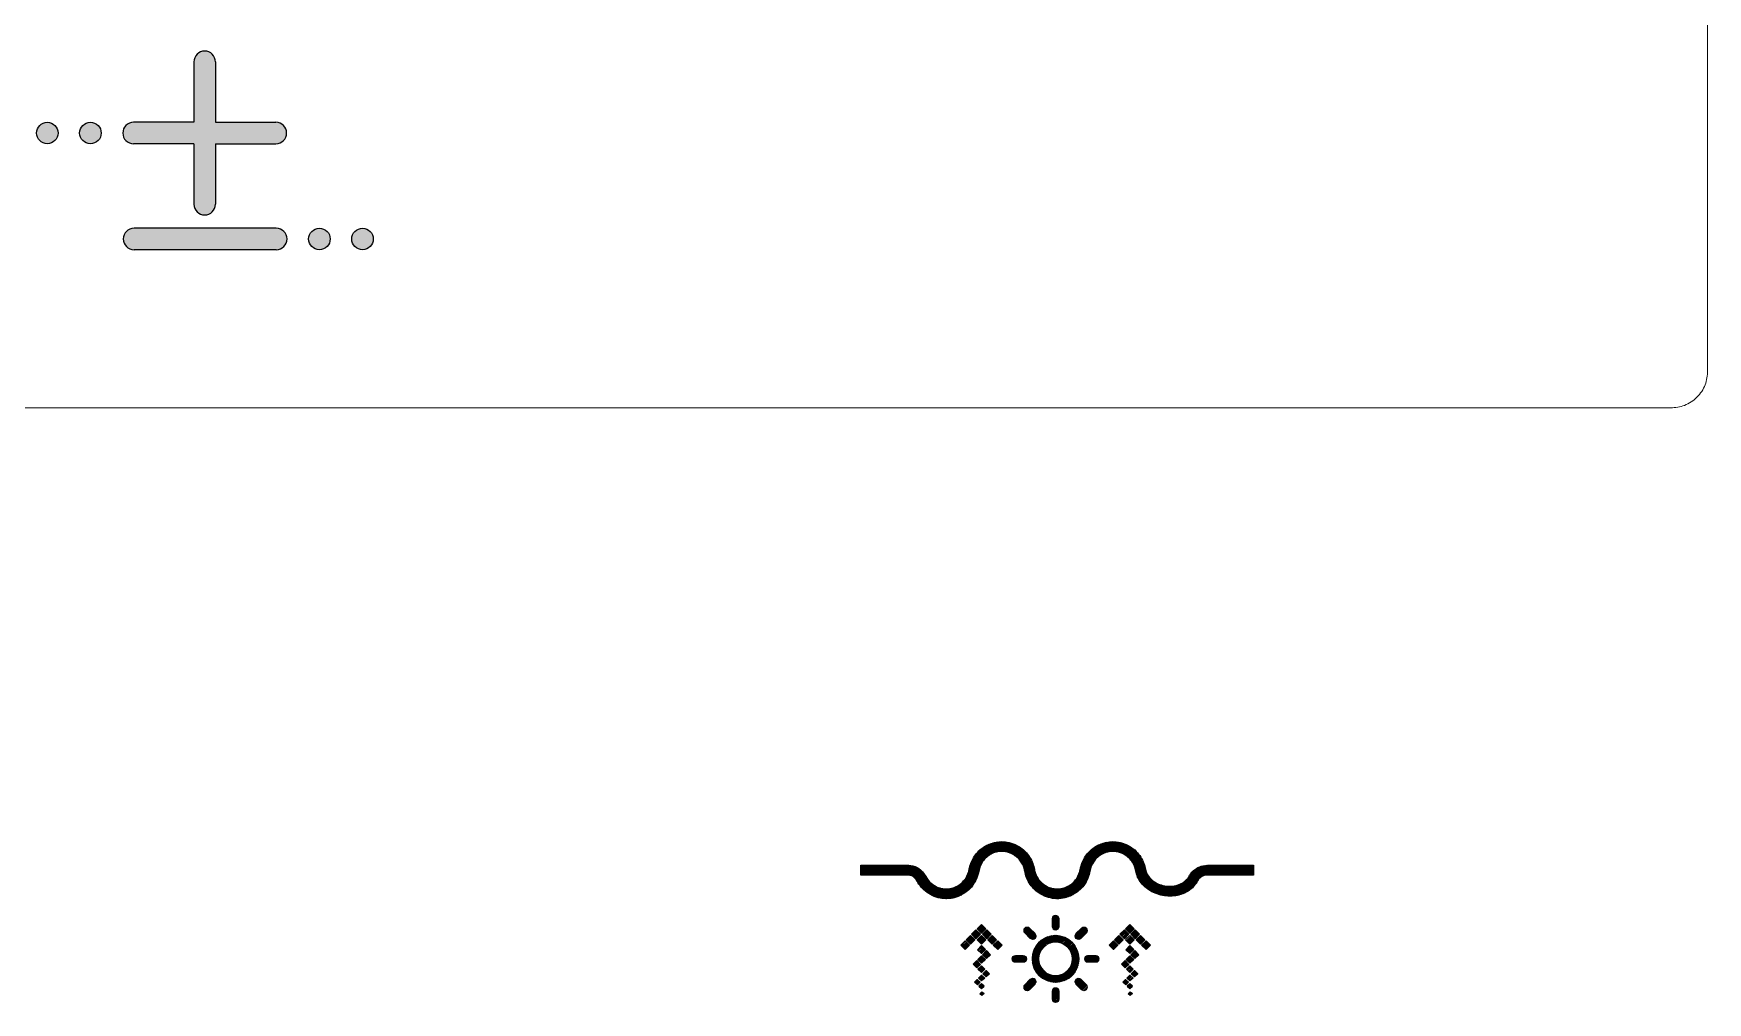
# Model space of a CAD drawing. Header units: inches. Extents: x -244 to 524, y 600 to 1121.
# Drawn here: x 245.7 to 301.6, y 898.6 to 931 of the extents above; entities that cross this region are included whole.
import ezdxf

# ---------------------------------------------------------------- set-up
doc = ezdxf.new("R2010")
doc.units = ezdxf.units.IN
doc.layers.add('03___PRT_ALL_CURVES', color=7, linetype='Continuous')
doc.layers.add('1', color=7, linetype='Continuous', true_color=0xffffff)
pattern_1 = [(45, (-925.3971343501612, 1312.18374965504), (-0.02452732453067012, 0.02452732453067012), [])]

# ---------------------------------------------------------------- blocks, each defined once
blk = doc.blocks.new('减')
h = blk.add_hatch(color=253)
h.paths.add_polyline_path([(0.6491378028647432, -0.25, 1), (0.6491378028647432, 0.25), (-2.649137802864971, 0.25, 1), (-2.649137802864971, -0.25)])
h.paths.add_polyline_path([(1.899137802864743, 0, 1), (1.399137802864743, 0, 1)])
h.paths.add_polyline_path([(2.899137802864743, 0, 1), (2.399137802864743, 0, 1)])
at = {"color": 253}
for p, q in [((0.6491378028647432, 0.25), (-2.649137802864971, 0.25)), ((0.6491378028647432, -0.2500000000000142), (-2.649137802864971, -0.2500000000000142))]:
    blk.add_line(p, q, dxfattribs=at)
for centre in [(1.649137802864743, 0), (2.649137802864743, 0)]:
    blk.add_circle(centre, 0.25, dxfattribs=at)
for centre, start, end in [((-2.649137802864971, 0), 90, 270), ((0.6491378028647432, 0), 270, 90)]:
    blk.add_arc(centre, 0.25, start, end, dxfattribs=at)
blk = doc.blocks.new('加')
h = blk.add_hatch(color=253)
h.paths.add_polyline_path([(1.249999999999886, 0.25), (1.249999999999886, 1.649137802864885, 1), (0.7499999999998863, 1.649137802864885), (0.7499999999998863, 0.25), (-0.6491378028649706, 0.25, 1), (-0.6491378028649706, -0.25), (0.7499999999998863, -0.25), (0.7499999999998863, -1.649137802865056, 1), (1.249999999999886, -1.649137802865056), (1.249999999999886, -0.2500000000000001), (2.649137802864971, -0.25, 1), (2.649137802864968, 0.25)])
h.paths.add_polyline_path([(-1.899137802864971, 0, 1), (-1.399137802864971, 0, 1)])
h.paths.add_polyline_path([(-2.899137802864971, 0, 1), (-2.399137802864971, 0, 1)])
at = {"color": 253}
for p, q in [((0.7499999999998863, 1.649137802864885), (0.7499999999998863, 0.25)), ((1.249999999999886, 1.649137802864885), (1.249999999999886, 0.25)), ((0.7499999999998863, 0.25), (-0.6491378028649706, 0.25)), ((1.25, 0.25), (2.649137802864971, 0.2500000000000142)), ((0.7499999999998863, -0.25), (-0.6491378028649706, -0.25)), ((0.7499999999998863, -0.25), (0.7499999999998863, -1.649137802865056)), ((1.25, -0.25), (2.649137802864971, -0.25)), ((1.249999999999886, -0.25), (1.249999999999886, -1.649137802865056))]:
    blk.add_line(p, q, dxfattribs=at)
for centre in [(-2.649137802864971, 0), (-1.649137802864971, 0)]:
    blk.add_circle(centre, 0.25, dxfattribs=at)
for centre, start, end in [((0.9999999999998863, 1.649137802864885), 0, 180), ((-0.6491378028649706, 0), 90, 270), ((2.649137802864971, 0), 270, 90), ((0.9999999999998863, -1.649137802865056), 180, 0)]:
    blk.add_arc(centre, 0.25, start, end, dxfattribs=at)

msp = doc.modelspace()

# ---------------------------------------------------------------- hatches: boundary and pattern name
h = msp.add_hatch()
h.set_pattern_fill('ANSI31', color=256, scale=0.01)
h.set_pattern_definition([(45, (-6235.978869837719, 1841.908145233414), (-0.02245064030267288, 0.02245064030267288), [])])
edge = h.paths.add_edge_path()
edge.add_spline(control_points=[(280.6348559242746, 903.0892539017731), (280.6178981239722, 902.9930814372202), (280.5807518369233, 902.88346891905), (280.4389794307239, 902.6755538803117), (280.3345133599063, 902.5773564721397), (280.0722973116066, 902.4490503854839), (279.9115227103252, 902.4226965173492), (279.6096270200437, 902.4651681274744), (279.4698429734548, 902.5349476351533), (279.253682791586, 902.7213905726193), (279.1817303978182, 902.8405890390601), (279.1234888165013, 902.9979202441772), (279.111421496997, 903.0448545026087), (279.1035926849967, 903.0892539017731), (279.0814056101139, 903.2150830561958), (279.0345538871365, 903.3575737846), (278.8622161053667, 903.6291336786115), (278.7391484372278, 903.7592428761853), (278.4296537231834, 903.9468375825558), (278.2437498667491, 904.0049008360783), (277.8652583745165, 904.0196313033408), (277.6747500557235, 903.9734608155719), (277.3544218977699, 903.8094601937454), (277.2266939516116, 903.6926886272735), (277.0425282420951, 903.4470881736337), (276.985925113709, 903.3195721089004), (276.9416436951964, 903.1632004487689), (276.9331994400713, 903.1256151909851), (276.9267879637295, 903.0892539017726), (276.9098364838105, 902.9931172819137), (276.8727086540734, 902.8835434599854), (276.7310227971051, 902.6756799754093), (276.6265771657494, 902.577471991195), (276.3644271087082, 902.4491063435875), (276.2036900889493, 902.4227218936172), (275.9017676000398, 902.4650885638797), (275.761999037169, 902.5348246868101), (275.579686967751, 902.6919509299986), (275.5200744087328, 902.7714866072691), (275.4783282195071, 902.8495212716333), (275.4147469332378, 902.9683715050477), (275.3369671156156, 903.0531879079964), (275.1654906125918, 903.1702157843637), (275.0729123877731, 903.2016243396159), (274.9526215288037, 903.219711202181), (274.924450723563, 903.2223324705664), (274.8848922699248, 903.2241870108418), (274.8733914930339, 903.2245073123698), (274.8563179685793, 903.2246795996124), (274.8521232073494, 903.2246764977843), (274.8261203777042, 903.2246771545537), (274.8078898708868, 903.2246724858538), (274.7664361562233, 903.2246719632707), (274.7394329252988, 903.2246723066581), (274.6574806925932, 903.2246723066581), (274.6028458707919, 903.2246723066581), (274.4389414053825, 903.2246723066581), (274.3296717617763, 903.2246723066581), (274.0018628309567, 903.2246723066581), (273.7833235437442, 903.2246723066581), (273.4812642725496, 903.2246723066581), (273.3977442885657, 903.2246723066581), (273.3142243045826, 903.2246723066581), (273.3142243045845, 903.1154223066582), (273.3142243045845, 903.0061723066584), (273.3142243045845, 902.8969223066582), (273.532895926593, 902.8969223066584), (273.7515675486033, 902.8969223066584), (274.1253287835665, 902.8969223066584), (274.2804183965185, 902.8969223066584), (274.528495749068, 902.8969223066584), (274.6214834886663, 902.8969223066584), (274.9004467074578, 902.8969223066584), (274.9142943351957, 902.8955664233885), (274.996907691438, 902.8785512441597), (275.0310882374064, 902.8651994230275), (275.1058530013819, 902.8144474702041), (275.1464536096168, 902.7750720358994), (275.1893336504158, 902.6949179031832), (275.2609772834043, 902.5609970122581), (275.3703559709651, 902.4239477174664), (275.6622478469375, 902.2136235806701), (275.8402329514478, 902.1395064543734), (276.2190034903774, 902.0930795380731), (276.4156775673932, 902.1227079082722), (276.7562767009499, 902.2661014189133), (276.8954975720521, 902.3769908310868), (277.1504162958121, 902.6758367203091), (277.2207526969982, 902.8689737233329), (277.2495587047783, 903.0323407115437), (277.2672623739358, 903.1327432085794), (277.307163643039, 903.2479467470206), (277.450246240271, 903.4485186102992), (277.5405581307309, 903.5338396848878), (277.7687900038467, 903.655588309667), (277.9045157572659, 903.68934350385), (278.1770050929312, 903.6797964449946), (278.3095413658625, 903.63766576774), (278.5249874369451, 903.5039605707078), (278.6096643949917, 903.4148174451233), (278.7247101526804, 903.2347749448967), (278.7577180975563, 903.1433641034249), (278.7773894825208, 903.0508787057196), (278.7791986469724, 903.0415468861728), (278.780821943948, 903.0323407115451), (278.8051086721602, 902.8946038313937), (278.8585594879727, 902.7372293622608), (279.0509572816795, 902.4610674993668), (279.1700211585534, 902.3425899998393), (279.4754320462338, 902.1674478227407), (279.6593173894639, 902.1120443991553), (280.0342536053717, 902.1053069596732), (280.2222801193925, 902.1518500384763), (280.5351321312377, 902.3172245895715), (280.6607899676814, 902.4325008501124), (280.8731548371747, 902.7167709950744), (280.9318026637888, 902.8858855211341), (280.9576266653243, 903.032340711544), (280.9753303344809, 903.1327432085747), (281.0152316035796, 903.2479467470097), (281.1583142008153, 903.4485186102974), (281.2486260912905, 903.5338396849), (281.4768579644455, 903.6555883096879), (281.6125837178892, 903.6893435038631), (281.8850730535937, 903.6797964449728), (282.0176093265331, 903.6376657676896), (282.2330553976139, 903.5039605706037), (282.3177323556451, 903.414817444995), (282.4327781132992, 903.2347749447393), (282.4657860581587, 903.1433641032555), (282.4854574430923, 903.0508787056068), (282.4872666075302, 903.041546886116), (282.4888899044967, 903.0323407115433), (282.5114222351953, 902.9045535140921), (282.568980728432, 902.7615770341648), (282.7634435198501, 902.5186901440067), (282.8832079849803, 902.4164332473671), (283.172953662513, 902.2643484387971), (283.3405529822352, 902.2139514908353), (283.673656999133, 902.1842897308687), (283.8375036826641, 902.2029883657586), (284.1704908965798, 902.3055045719744), (284.3185089442972, 902.4072979616238), (284.4468067822667, 902.5440723990686), (284.4709312146228, 902.57373153369), (284.5061700802448, 902.6229613497998), (284.5189299816133, 902.6425551406036), (284.5369645310442, 902.6728266057283), (284.5439135621386, 902.6852525968587), (284.5502266751304, 902.6969758663478), (284.5510586553223, 902.6985197784101), (284.5514662136697, 902.6992733486255), (284.5577860071857, 902.7102196726422), (284.5584320754583, 902.7114625975922), (284.5656396669314, 902.7229931568851), (284.5694182166048, 902.7286954133846), (284.5812879297795, 902.7455916620592), (284.5899058470072, 902.7565654055737), (284.6177148706496, 902.7881781036159), (284.6389319989707, 902.8075653449397), (284.7281963436803, 902.8720675422129), (284.8111184062349, 902.8969223066573), (284.8862752894624, 902.8969223066584), (285.002774442832, 902.8969223066584), (285.119273596219, 902.8969223066584), (285.4687710563553, 902.8969223066584), (285.7017693631128, 902.8969223066584), (286.0979198814416, 902.8969223066584), (286.2610720930128, 902.8969223066584), (286.4242243045832, 902.8969223066584), (286.4242243045823, 903.0061723066584), (286.4242243045823, 903.1154223066582), (286.4242243045823, 903.2246723066581), (285.9167011295917, 903.2246723066581), (285.4091779546029, 903.2246723066581), (284.8965282828944, 903.2246723066581), (284.8914017861775, 903.2246723066581), (284.8862752894624, 903.2246723066581), (284.7920344459375, 903.2246723066559), (284.6929879965796, 903.2052672845833), (284.544863226099, 903.1401871310508), (284.4919150761438, 903.1082427968162), (284.4034201578756, 903.0378464275219), (284.3665271828908, 903.001088258649), (284.3114618959648, 902.9331216545148), (284.2909033022392, 902.9032231162461), (284.2687368120509, 902.8652543868833), (284.2646128928549, 902.8578895838467), (284.2564517787081, 902.8426909123135), (284.2454646942164, 902.8234457423731), (284.2266159057676, 902.7950210052787), (284.2160451912945, 902.78062748835), (284.18032601214, 902.7371720934958), (284.1512541201695, 902.7078836016668), (284.0437184713141, 902.6231536808958), (283.9441931520373, 902.5706588764591), (283.6888101610761, 902.5143295692468), (283.5334555713329, 902.5138491023566), (283.2403528424379, 902.5889778278882), (283.1075579056227, 902.6616658141694), (282.919344860546, 902.8311407826976), (282.8628451943527, 902.9239941314262), (282.8233932998295, 903.0351919334756), (282.8162977150927, 903.0629557734109), (282.8116606455564, 903.0892539017217), (282.7894735706608, 903.2150830561919), (282.7426218476871, 903.3575737845907), (282.5702840659246, 903.6291336786011), (282.4472163977838, 903.7592428761801), (282.1377216837377, 903.946837582553), (281.9518178273069, 904.0049008360753), (281.5733263350807, 904.019631303342), (281.3828180162877, 903.9734608155774), (281.0624898583368, 903.8094601937595), (280.9347619121758, 903.6926886272912), (280.750596202653, 903.4470881736562), (280.6939930742641, 903.319572108924), (280.649711655747, 903.1632004487848), (280.6412674006191, 903.1256151909985), (280.6348559242746, 903.0892539017726)], knot_values=[0, 0, 0, 0, 0.1869438886896972, 0.1869438886896972, 0.3644824885012277, 0.3644824885012277, 0.5420210883127581, 0.5420210883127581, 0.7195596881242885, 0.7195596881242885, 0.9137127756437495, 0.9137127756437495, 1, 1, 1, 1.17417475108248, 1.17417475108248, 1.335986673483663, 1.335986673483663, 1.489412930790993, 1.489412930790993, 1.642839188098324, 1.642839188098324, 1.796265445405655, 1.796265445405655, 1.949691702712985, 1.949691702712985, 2, 2, 2, 2.186874945608306, 2.186874945608306, 2.364404015801393, 2.364404015801393, 2.541933085994479, 2.541933085994479, 2.719462156187564, 2.719462156187564, 2.855235113114119, 2.855235113114119, 2.855235113114119, 3.292710493435882, 3.292710493435882, 3.730185873757645, 3.730185873757645, 3.864090137296845, 3.864090137296845, 3.919295414874806, 3.919295414874806, 3.945938766472734, 3.945938766472734, 3.972582118070662, 3.972582118070662, 4.025868821266521, 4.025868821266521, 4.132442227658236, 4.132442227658236, 4.345589040441668, 4.345589040441668, 4.77188266600853, 4.77188266600853, 4.934800909375742, 4.934800909375742, 4.934800909375742, 5.934800909375742, 5.934800909375742, 5.934800909375742, 6.361352673793281, 6.361352673793281, 6.663878202436511, 6.663878202436511, 6.845264721776005, 6.845264721776005, 7.208037760454992, 7.208037760454992, 7.570810799133979, 7.570810799133979, 8.014366705637364, 8.014366705637364, 8.014366705637364, 8.17941150438769, 8.17941150438769, 8.334003290358643, 8.334003290358643, 8.488735119508224, 8.488735119508224, 8.643466948657803, 8.643466948657803, 8.869601818751484, 8.869601818751484, 8.869601818751484, 9.06472726977324, 9.06472726977324, 9.22212311337216, 9.22212311337216, 9.37951895697108, 9.37951895697108, 9.536914800569997, 9.536914800569997, 9.694310644168917, 9.694310644168917, 9.851706487767837, 9.851706487767837, 9.869601818751484, 9.869601818751484, 9.869601818751484, 10.06017008692042, 10.06017008692042, 10.21184660893896, 10.21184660893896, 10.3635231309575, 10.3635231309575, 10.51519965297603, 10.51519965297603, 10.66687617499457, 10.66687617499457, 10.86960181875148, 10.86960181875148, 10.86960181875148, 11.06472726976468, 11.06472726976468, 11.2221231133866, 11.2221231133866, 11.37951895700852, 11.37951895700852, 11.53691480063045, 11.53691480063045, 11.69431064425237, 11.69431064425237, 11.85170648787429, 11.85170648787429, 11.86960181875148, 11.86960181875148, 11.86960181875148, 12.03490566798142, 12.03490566798142, 12.16990113389199, 12.16990113389199, 12.30489659980256, 12.30489659980256, 12.43989206571312, 12.43989206571312, 12.62361351030734, 12.62361351030734, 12.67336350441856, 12.67336350441856, 12.70625148996439, 12.70625148996439, 12.72448446841881, 12.72448446841881, 12.73031005168172, 12.73031005168172, 12.73031005168172, 12.78536454425555, 12.78536454425555, 12.84041903682938, 12.84041903682938, 12.95052802197704, 12.95052802197704, 13.17074599227236, 13.17074599227236, 13.79473243796698, 13.79473243796698, 13.79473243796698, 14.02198149284477, 14.02198149284477, 14.47647960260034, 14.47647960260034, 14.79473243796698, 14.79473243796698, 14.79473243796698, 15.79473243796698, 15.79473243796698, 15.79473243796698, 16.78473243796698, 16.78473243796698, 16.79473243796698, 16.79473243796698, 16.79473243796698, 17.21152527808752, 17.21152527808752, 17.46356224645566, 17.46356224645566, 17.67951760368766, 17.67951760368766, 17.83542544597965, 17.83542544597965, 17.87267372764853, 17.87267372764853, 17.91192919145995, 17.91192919145995, 17.95118465527137, 17.95118465527137, 18.02969558289422, 18.02969558289422, 18.18671743813991, 18.18671743813991, 18.3487814249922, 18.3487814249922, 18.5108454118445, 18.5108454118445, 18.6729093986968, 18.6729093986968, 18.7295333473233, 18.7295333473233, 18.7295333473233, 18.9037080983997, 18.9037080983997, 19.06552002080561, 19.06552002080561, 19.21894627811062, 19.21894627811062, 19.37237253541563, 19.37237253541563, 19.52579879272063, 19.52579879272063, 19.67922505002563, 19.67922505002563, 19.7295333473233, 19.7295333473233, 19.7295333473233, 19.7295333473233], degree=3, periodic=0)
edge = h.paths.add_edge_path(flags=17)
edge.add_spline(control_points=[(286.4242243045832, 902.9515473066584), (286.4242243045832, 903.0243806399916), (286.4242243045832, 903.097213973325), (286.4242243045832, 903.1700473066584)], knot_values=[8.869601818732065, 8.869601818732065, 8.869601818732065, 8.869601818732065, 9.869601818732065, 9.869601818732065, 9.869601818732065, 9.869601818732065], degree=3, periodic=0)
h = msp.add_hatch()
h.set_pattern_fill('ANSI31', color=256, scale=0.010925)
h.set_pattern_definition([(45, (-4821.300536348953, -414.6090329062648), (-0.02452732453067012, 0.02452732453067012), [])])
edge = h.paths.add_edge_path()
edge.add_arc((280.7604523566247, 899.1512140013947), 0.1147173408661755, 315.000000001862, 405.0000000019925)
edge.add_line((280.841569766268, 899.2323314110437), (280.6545637463491, 899.4193374309642))
edge.add_arc((280.5734463367002, 899.3382200213191), 0.1147173408673109, 44.99999999865497, 134.9999999987754)
edge.add_arc((280.5734463367032, 899.3382200213197), 0.1147173408690393, 135, 225)
edge.add_line((280.492328927055, 899.2571026116715), (280.6793349469758, 899.0700965917512))
edge.add_arc((280.7604523566246, 899.1512140014), 0.114717340870004, 225, 315)
edge = h.paths.add_edge_path()
edge.add_arc((281.1535817656712, 900.1003123524804), 0.114717340866818, 9.652785790980936e-10, 90.00000000108595)
edge.add_line((281.153581765669, 900.2150296933472), (280.8891153160516, 900.2150296933472))
edge.add_arc((280.8891153160494, 900.1003123524813), 0.1147173408659228, 89.99999999891406, 179.9999999990347)
edge.add_arc((280.8891153160525, 900.1003123524823), 0.1147173408689923, 179.9999999995458, 269.9999999995458)
edge.add_line((280.8891153160516, 899.9855950116133), (281.153581765669, 899.9855950116133))
edge.add_arc((281.153581765669, 900.1003123524823), 0.1147173408689923, 270, 360)
edge = h.paths.add_edge_path()
edge.add_arc((280.7604523566275, 901.0494107035661), 0.1147173408673109, 45.00000000066248, 135.0000000007829)
edge.add_line((280.6793349469794, 901.1305281132119), (280.4923289270586, 900.9435220932913))
edge.add_arc((280.5734463367032, 900.8624046836429), 0.1147173408666578, 134.9999999986499, 224.9999999987804)
edge.add_arc((280.5734463367043, 900.8624046836466), 0.114717340870004, 224.9999999996788, 314.9999999996788)
edge.add_line((280.6545637463527, 900.7812872739972), (280.8415697662735, 900.968293293918))
edge.add_arc((280.7604523566255, 901.049410703566), 0.1147173408687178, 315, 404.9999999999999)
edge = h.paths.add_edge_path()
edge.add_arc((279.8113540055423, 898.7580845923529), 0.1147173408671733, 179.9999999994322, 269.99999999955287, ccw=False)
edge.add_line((279.6966366646752, 898.7580845923541), (279.6966366646752, 899.022551041971))
edge.add_arc((279.8113540055428, 899.0225510419726), 0.1147173408676139, 90.00000000067428, 180.0000000007949, ccw=False)
edge.add_arc((279.8113540055414, 899.0225510419722), 0.1147173408680828, 0, 90, ccw=False)
edge.add_line((279.9260713464095, 899.0225510419722), (279.9260713464095, 898.7580845923547))
edge.add_arc((279.811354005541, 898.7580845923543), 0.1147173408685376, -89.99999999977291, 2.2708945834892802e-10, ccw=False)
edge = h.paths.add_edge_path()
edge.add_arc((278.8622556544568, 899.151214001396), 0.1147173408661755, 134.9999999989712, 224.9999999991016, ccw=False)
edge.add_line((278.7811382448121, 899.2323314110437), (278.9681442647311, 899.4193374309642))
edge.add_arc((279.0492616743799, 899.3382200213191), 0.1147173408673109, 45.00000000122458, 135.000000001345, ccw=False)
edge.add_arc((279.0492616743779, 899.3382200213188), 0.1147173408690393, -44.99999999935761, 45.00000000064239, ccw=False)
edge.add_line((279.130379084027, 899.2571026116715), (278.9433730641044, 899.0700965917512))
edge.add_arc((278.8622556544569, 899.1512140013987), 0.1147173408680747, 225, 315, ccw=False)
edge = h.paths.add_edge_path()
edge.add_arc((278.4691262454108, 900.1003123524804), 0.114717340866818, 89.99999999891412, 179.9999999990347, ccw=False)
edge.add_line((278.469126245413, 900.2150296933472), (278.7335926950304, 900.2150296933472))
edge.add_arc((278.7335926950321, 900.1003123524818), 0.114717340865468, 7.382254807453137e-10, 90.00000000085879, ccw=False)
edge.add_arc((278.733592695029, 900.1003123524819), 0.1147173408685376, -89.99999999931867, 6.813252184656449e-10, ccw=False)
edge.add_line((278.7335926950304, 899.9855950116133), (278.469126245413, 899.9855950116133))
edge.add_arc((278.469126245413, 900.1003123524823), 0.1147173408689923, 180, 270, ccw=False)
edge = h.paths.add_edge_path()
edge.add_arc((278.8622556544545, 901.049410703567), 0.1147173408660247, 44.99999999921698, 134.9999999993375, ccw=False)
edge.add_line((278.9433730641016, 901.1305281132119), (279.1303790840233, 900.9435220932913))
edge.add_arc((279.0492616743778, 900.8624046836438), 0.1147173408666578, -44.999999999422926, 45.00000000070759, ccw=False)
edge.add_arc((279.0492616743767, 900.8624046836457), 0.1147173408687178, 225.0000000003212, 315.0000000003212, ccw=False)
edge.add_line((278.9681442647292, 900.7812872739972), (278.7811382448076, 900.968293293918))
edge.add_arc((278.8622556544564, 901.0494107035651), 0.1147173408687178, 134.9999999993576, 224.9999999993576, ccw=False)
edge = h.paths.add_edge_path()
edge.add_arc((279.8113540055396, 901.4425401126138), 0.1147173408653543, -1.0219878276984673e-09, 89.99999999909858, ccw=False)
edge.add_line((279.926071346405, 901.4425401126117), (279.926071346405, 901.1780736629943))
edge.add_arc((279.8113540055393, 901.1780736629919), 0.1147173408656812, -89.99999999892827, 1.1925180842808913e-09, ccw=False)
edge.add_arc((279.811354005541, 901.1780736629947), 0.1147173408685376, 180.0000000002271, 270.00000000022715, ccw=False)
edge.add_line((279.6966366646724, 901.1780736629943), (279.6966366646724, 901.4425401126117))
edge.add_arc((279.8113540055406, 901.4425401126109), 0.1147173408681965, 89.99999999960261, 179.9999999996026, ccw=False)
edge = h.paths.add_edge_path(flags=17)
edge.add_arc((279.8113540055414, 900.1003123524823), 0.5568810706276105, 0, 360)
edge = h.paths.add_edge_path()
edge.add_arc((279.8113540055414, 900.1003123524823), 0.7863157523626103, 0, 360)
h = msp.add_hatch()
h.set_pattern_fill('ANSI31', color=256, scale=0.010925)
h.set_pattern_definition(pattern_1)
h.paths.add_polyline_path([(276.9730857742338, 900.5930068269157), (276.8268301543116, 900.7392624468381), (276.9730857742338, 900.8855180667618), (277.1193413941577, 900.739262446837)])
h.paths.add_polyline_path([(277.1541607534077, 901.0665930459294), (277.3004163733289, 900.9203374260047), (277.1541607534077, 900.7740818060821), (277.0079051334855, 900.9203374260047)])
h.paths.add_polyline_path([(276.7920107950644, 900.7044430875916), (276.9382664149875, 900.5581874676667), (276.7920107950644, 900.4119318477461), (276.6457551751423, 900.5581874676678)])
h.paths.add_polyline_path([(277.3379387051768, 899.9527361309216), (277.4670728111072, 900.0769645414174), (277.3358276332723, 900.2046189319541), (277.2116659266262, 900.0755541639609)])
h.paths.add_polyline_path([(277.1780469156169, 900.041494205734), (277.0601208672037, 899.9202510183271), (277.1835938125291, 899.8033654642874), (277.302179079666, 899.9174457774506)])
h.paths.add_polyline_path([(277.2505604632829, 899.1881164302334), (277.3404729848402, 899.1062362715987), (277.427696675099, 899.1858401882033), (277.3412595459872, 899.2708921325051)])
h.paths.add_polyline_path([(277.1057308465637, 899.3213188913795), (277.2012034940366, 899.2343753223983), (277.2932290155044, 899.3183615870802), (277.1967034235963, 899.4135598650176)])
h.paths.add_polyline_path([(277.4248625463792, 898.9395739629966), (277.3502776367417, 898.8748786909067), (277.2834674048658, 898.9357204100526), (277.3543384519657, 899.0037977656206)])
h.paths.add_polyline_path([(277.2208706845199, 899.7597733175693), (277.3371855808822, 899.6496639242238), (277.4519376600333, 899.7600566689706), (277.3387466749659, 899.8731712988637)])
h.paths.add_polyline_path([(277.4956990080986, 899.7163149397987), (277.3847678649676, 899.6038371252411), (277.4920018718516, 899.5023241478576), (277.6057994433017, 899.6062887749825)])
h.paths.add_polyline_path([(277.4465722808986, 899.4595911745035), (277.341436870532, 899.363640287594), (277.2412291943323, 899.4585017952719), (277.3409323737364, 899.5595950988026)])
h.paths.add_polyline_path([(277.5020251546597, 900.1115473710398), (277.3702036456884, 900.2397623246494), (277.5018661990493, 900.3766241426944), (277.6351380856462, 900.2396034543905)])
h.paths.add_polyline_path([(277.3328943357596, 900.2768328521755), (277.2011520785567, 900.4049707222927), (277.3367735572096, 900.5459478008926), (277.4701225272979, 900.4088478608168)])
h.paths.add_polyline_path([(277.335235732577, 900.8851252710714), (277.1903710147394, 900.7402605532351), (277.335235732577, 900.5953958354015), (277.480100450411, 900.7402605532358)])
h.paths.add_polyline_path([(277.8784606700905, 900.7044430875916), (277.7322050501684, 900.5581874676667), (277.8784606700905, 900.4119318477461), (278.0247162900127, 900.5581874676678)])
h.paths.add_polyline_path([(277.6973856909203, 900.5930068269157), (277.8436413108442, 900.7392624468381), (277.6973856909203, 900.8855180667618), (277.5511300709972, 900.739262446837)])
h.paths.add_polyline_path([(277.5163107117473, 901.0665930459294), (277.3700550918251, 900.9203374260047), (277.5163107117473, 900.7740818060821), (277.6625663316703, 900.9203374260047)])
h.paths.add_polyline_path([(277.335235732577, 900.9551567852503), (277.4814913524992, 901.1014124051718), (277.3352357325788, 901.2476680250965), (277.1889801126558, 901.1014124051729)])
h = msp.add_hatch()
h.set_pattern_fill('ANSI31', color=256, scale=0.010925)
h.set_pattern_definition(pattern_1)
h.paths.add_polyline_path([(282.1068274200747, 901.0665930459294), (282.2530830399969, 900.9203374260047), (282.1068274200747, 900.7740818060821), (281.9605718001516, 900.9203374260047)])
h.paths.add_polyline_path([(281.9257524409017, 900.5930068269157), (281.7794968209795, 900.7392624468381), (281.9257524409017, 900.8855180667618), (282.0720080608239, 900.739262446837)])
h.paths.add_polyline_path([(281.7446774617314, 900.7044430875916), (281.8909330816536, 900.5581874676667), (281.7446774617314, 900.4119318477461), (281.5984218418084, 900.5581874676678)])
h.paths.add_polyline_path([(282.287902399245, 900.9551567852503), (282.4341580191671, 901.1014124051718), (282.287902399245, 901.2476680250965), (282.141646779321, 901.1014124051729)])
h.paths.add_polyline_path([(282.4689773784143, 901.0665930459294), (282.3227217584931, 900.9203374260047), (282.4689773784143, 900.7740818060821), (282.6152329983365, 900.9203374260047)])
h.paths.add_polyline_path([(282.6500523575882, 900.5930068269157), (282.7963079775104, 900.7392624468381), (282.6500523575882, 900.8855180667618), (282.5037967376642, 900.739262446837)])
h.paths.add_polyline_path([(282.8311273367585, 900.7044430875916), (282.6848717168345, 900.5581874676667), (282.8311273367585, 900.4119318477461), (282.9773829566815, 900.5581874676678)])
h.paths.add_polyline_path([(282.287902399245, 900.8851252710714), (282.1430376814055, 900.7402605532351), (282.287902399245, 900.5953958354015), (282.432767117079, 900.7402605532358)])
h.paths.add_polyline_path([(282.2855610024257, 900.2768328521755), (282.1538187452238, 900.4049707222927), (282.2894402238766, 900.5459478008926), (282.4227891939667, 900.4088478608168)])
h.paths.add_polyline_path([(282.4546918213286, 900.1115473710398), (282.3228703123545, 900.2397623246494), (282.4545328657154, 900.3766241426944), (282.5878047523142, 900.2396034543905)])
h.paths.add_polyline_path([(282.3992389475674, 899.4595911745035), (282.2941035371982, 899.363640287594), (282.1938958610012, 899.4585017952719), (282.2935990404052, 899.5595950988026)])
h.paths.add_polyline_path([(282.4483656747665, 899.7163149397987), (282.3374345316337, 899.6038371252411), (282.4446685385187, 899.5023241478576), (282.5584661099696, 899.6062887749825)])
h.paths.add_polyline_path([(282.1735373511887, 899.7597733175693), (282.2898522475502, 899.6496639242238), (282.4046043266994, 899.7600566689706), (282.291413341632, 899.8731712988637)])
h.paths.add_polyline_path([(282.3775292130444, 898.9395739629966), (282.3029443034097, 898.8748786909067), (282.2361340715337, 898.9357204100526), (282.3070051186345, 899.0037977656206)])
h.paths.add_polyline_path([(282.0583975132308, 899.3213188913795), (282.1538701607055, 899.2343753223983), (282.2458956821706, 899.3183615870802), (282.1493700902651, 899.4135598650176)])
h.paths.add_polyline_path([(282.2032271299517, 899.1881164302334), (282.2931396515073, 899.1062362715987), (282.3803633417669, 899.1858401882033), (282.2939262126524, 899.2708921325051)])
h.paths.add_polyline_path([(282.130713582283, 900.041494205734), (282.0127875338698, 899.9202510183271), (282.1362604791979, 899.8033654642874), (282.254845746333, 899.9174457774506)])
h.paths.add_polyline_path([(282.2906053718429, 899.9527361309216), (282.4197394777743, 900.0769645414174), (282.2884942999403, 900.2046189319541), (282.1643325932932, 900.0755541639609)])

# ---------------------------------------------------------------- linework, layer by layer
at = {"lineweight": 5}
for points in [[(279.8113540055414, 901.5572574534791, -0.4142135623737609), (279.926071346405, 901.4425401126117), (279.926071346405, 901.1780736629943, -0.4142135623737609), (279.8113540055414, 901.0633563221262, -0.414213562373095), (279.6966366646724, 901.1780736629943), (279.6966366646724, 901.4425401126117, -0.414213562373095)], [(278.7811382448094, 901.1305281132139, -0.4142135623737609), (278.9433730641016, 901.1305281132119), (279.1303790840233, 900.9435220932913, -0.4142135623737609), (279.1303790840252, 900.7812872739981, -0.414213562373095), (278.9681442647292, 900.7812872739972), (278.7811382448076, 900.968293293918, -0.414213562373095)], [(280.8415697662735, 901.1305281132139, 0.4142135623737609), (280.6793349469794, 901.1305281132119), (280.4923289270586, 900.9435220932913, 0.4142135623737609), (280.492328927055, 900.7812872739981, 0.414213562373095), (280.6545637463527, 900.7812872739972), (280.8415697662735, 900.968293293918, 0.414213562373095)], [(278.354408904544, 900.1003123524823, -0.4142135623737609), (278.469126245413, 900.2150296933472), (278.7335926950304, 900.2150296933472, -0.4142135623737609), (278.8483100358976, 900.1003123524832, -0.414213562373095), (278.7335926950304, 899.9855950116133), (278.469126245413, 899.9855950116133, -0.414213562373095)], [(281.268299106538, 900.1003123524823, 0.4142135623737609), (281.153581765669, 900.2150296933472), (280.8891153160516, 900.2150296933472, 0.4142135623737609), (280.7743979751835, 900.1003123524832, 0.414213562373095), (280.8891153160516, 899.9855950116133), (281.153581765669, 899.9855950116133, 0.414213562373095)], [(278.7811382448094, 899.0700965917512, -0.4142135623737609), (278.7811382448121, 899.2323314110437), (278.9681442647311, 899.4193374309642, -0.4142135623737609), (279.1303790840252, 899.4193374309679, -0.414213562373095), (279.130379084027, 899.2571026116715), (278.9433730641044, 899.0700965917512, -0.414213562373095)], [(280.8415697662735, 899.0700965917512, 0.4142135623737609), (280.841569766268, 899.2323314110437), (280.6545637463491, 899.4193374309642, 0.4142135623737609), (280.492328927055, 899.4193374309679, 0.414213562373095), (280.492328927055, 899.2571026116715), (280.6793349469758, 899.0700965917512, 0.414213562373095)], [(279.8113540055414, 898.6433672514858, -0.4142135623737609), (279.6966366646752, 898.7580845923541), (279.6966366646752, 899.022551041971, -0.4142135623737609), (279.8113540055414, 899.1372683828403, -0.414213562373095), (279.9260713464095, 899.0225510419722), (279.9260713464095, 898.7580845923547, -0.414213562373095)]]:
    msp.add_lwpolyline(points, format="xyb", close=True, dxfattribs=at)
for points in [[(277.1541607534077, 901.0665930459294), (277.3004163733289, 900.9203374260047), (277.1541607534077, 900.7740818060821), (277.0079051334855, 900.9203374260047)], [(277.335235732577, 900.9551567852503), (277.4814913524992, 901.1014124051718), (277.3352357325788, 901.2476680250965), (277.1889801126558, 901.1014124051729)], [(277.5163107117473, 901.0665930459294), (277.3700550918251, 900.9203374260047), (277.5163107117473, 900.7740818060821), (277.6625663316703, 900.9203374260047)], [(282.1068274200747, 901.0665930459294), (282.2530830399969, 900.9203374260047), (282.1068274200747, 900.7740818060821), (281.9605718001516, 900.9203374260047)], [(282.287902399245, 900.9551567852503), (282.4341580191671, 901.1014124051718), (282.287902399245, 901.2476680250965), (282.141646779321, 901.1014124051729)], [(282.4689773784143, 901.0665930459294), (282.3227217584931, 900.9203374260047), (282.4689773784143, 900.7740818060821), (282.6152329983365, 900.9203374260047)], [(276.7920107950644, 900.7044430875916), (276.9382664149875, 900.5581874676667), (276.7920107950644, 900.4119318477461), (276.6457551751423, 900.5581874676678)], [(276.9730857742338, 900.5930068269157), (276.8268301543116, 900.7392624468381), (276.9730857742338, 900.8855180667618), (277.1193413941577, 900.739262446837)], [(277.335235732577, 900.8851252710714), (277.1903710147394, 900.7402605532351), (277.335235732577, 900.5953958354015), (277.480100450411, 900.7402605532358)], [(277.3328943357596, 900.2768328521755), (277.2011520785567, 900.4049707222927), (277.3367735572096, 900.5459478008926), (277.4701225272979, 900.4088478608168)], [(277.5020251546597, 900.1115473710398), (277.3702036456884, 900.2397623246494), (277.5018661990493, 900.3766241426944), (277.6351380856462, 900.2396034543905)], [(277.6973856909203, 900.5930068269157), (277.8436413108442, 900.7392624468381), (277.6973856909203, 900.8855180667618), (277.5511300709972, 900.739262446837)], [(277.8784606700905, 900.7044430875916), (277.7322050501684, 900.5581874676667), (277.8784606700905, 900.4119318477461), (278.0247162900127, 900.5581874676678)], [(281.7446774617314, 900.7044430875916), (281.8909330816536, 900.5581874676667), (281.7446774617314, 900.4119318477461), (281.5984218418084, 900.5581874676678)], [(281.9257524409017, 900.5930068269157), (281.7794968209795, 900.7392624468381), (281.9257524409017, 900.8855180667618), (282.0720080608239, 900.739262446837)], [(282.287902399245, 900.8851252710714), (282.1430376814055, 900.7402605532351), (282.287902399245, 900.5953958354015), (282.432767117079, 900.7402605532358)], [(282.2855610024257, 900.2768328521755), (282.1538187452238, 900.4049707222927), (282.2894402238766, 900.5459478008926), (282.4227891939667, 900.4088478608168)], [(282.4546918213286, 900.1115473710398), (282.3228703123545, 900.2397623246494), (282.4545328657154, 900.3766241426944), (282.5878047523142, 900.2396034543905)], [(282.6500523575882, 900.5930068269157), (282.7963079775104, 900.7392624468381), (282.6500523575882, 900.8855180667618), (282.5037967376642, 900.739262446837)], [(282.8311273367585, 900.7044430875916), (282.6848717168345, 900.5581874676667), (282.8311273367585, 900.4119318477461), (282.9773829566815, 900.5581874676678)], [(277.1780469156169, 900.041494205734), (277.0601208672037, 899.9202510183271), (277.1835938125291, 899.8033654642874), (277.302179079666, 899.9174457774506)], [(277.3379387051768, 899.9527361309216), (277.4670728111072, 900.0769645414174), (277.3358276332723, 900.2046189319541), (277.2116659266262, 900.0755541639609)], [(277.2208706845199, 899.7597733175693), (277.3371855808822, 899.6496639242238), (277.4519376600333, 899.7600566689706), (277.3387466749659, 899.8731712988637)], [(282.130713582283, 900.041494205734), (282.0127875338698, 899.9202510183271), (282.1362604791979, 899.8033654642874), (282.254845746333, 899.9174457774506)], [(282.2906053718429, 899.9527361309216), (282.4197394777743, 900.0769645414174), (282.2884942999403, 900.2046189319541), (282.1643325932932, 900.0755541639609)], [(282.1735373511887, 899.7597733175693), (282.2898522475502, 899.6496639242238), (282.4046043266994, 899.7600566689706), (282.291413341632, 899.8731712988637)], [(277.1057308465637, 899.3213188913795), (277.2012034940366, 899.2343753223983), (277.2932290155044, 899.3183615870802), (277.1967034235963, 899.4135598650176)], [(277.4465722808986, 899.4595911745035), (277.341436870532, 899.363640287594), (277.2412291943323, 899.4585017952719), (277.3409323737364, 899.5595950988026)], [(277.2505604632829, 899.1881164302334), (277.3404729848402, 899.1062362715987), (277.427696675099, 899.1858401882033), (277.3412595459872, 899.2708921325051)], [(277.4956990080986, 899.7163149397987), (277.3847678649676, 899.6038371252411), (277.4920018718516, 899.5023241478576), (277.6057994433017, 899.6062887749825)], [(282.0583975132308, 899.3213188913795), (282.1538701607055, 899.2343753223983), (282.2458956821706, 899.3183615870802), (282.1493700902651, 899.4135598650176)], [(282.3992389475674, 899.4595911745035), (282.2941035371982, 899.363640287594), (282.1938958610012, 899.4585017952719), (282.2935990404052, 899.5595950988026)], [(282.2032271299517, 899.1881164302334), (282.2931396515073, 899.1062362715987), (282.3803633417669, 899.1858401882033), (282.2939262126524, 899.2708921325051)], [(282.4483656747665, 899.7163149397987), (282.3374345316337, 899.6038371252411), (282.4446685385187, 899.5023241478576), (282.5584661099696, 899.6062887749825)], [(277.4248625463792, 898.9395739629966), (277.3502776367417, 898.8748786909067), (277.2834674048658, 898.9357204100526), (277.3543384519657, 899.0037977656206)], [(282.3775292130444, 898.9395739629966), (282.3029443034097, 898.8748786909067), (282.2361340715337, 898.9357204100526), (282.3070051186345, 899.0037977656206)]]:
    msp.add_lwpolyline(points, close=True)
for radius in [0.7863157523626104, 0.5568810706276105]:
    msp.add_circle((279.8113540055414, 900.1003123524823), radius, dxfattribs=at)
at = {"layer": '03___PRT_ALL_CURVES', "linetype": 'Continuous'}
msp.add_open_spline([(280.6348559242746, 903.0892539017731), (280.6178981239722, 902.9930814372202), (280.5807518369233, 902.88346891905), (280.4389794307239, 902.6755538803117), (280.3345133599063, 902.5773564721397), (280.0722973116066, 902.4490503854839), (279.9115227103252, 902.4226965173492), (279.6096270200437, 902.4651681274744), (279.4698429734548, 902.5349476351533), (279.253682791586, 902.7213905726193), (279.1817303978182, 902.8405890390601), (279.1234888165013, 902.9979202441772), (279.111421496997, 903.0448545026087), (279.1035926849967, 903.0892539017731), (279.0814056101139, 903.2150830561958), (279.0345538871365, 903.3575737846), (278.8622161053667, 903.6291336786115), (278.7391484372278, 903.7592428761853), (278.4296537231834, 903.9468375825558), (278.2437498667491, 904.0049008360783), (277.8652583745165, 904.0196313033408), (277.6747500557235, 903.9734608155719), (277.3544218977699, 903.8094601937454), (277.2266939516116, 903.6926886272735), (277.0425282420951, 903.4470881736337), (276.985925113709, 903.3195721089004), (276.9416436951964, 903.1632004487689), (276.9331994400713, 903.1256151909851), (276.9267879637295, 903.0892539017726), (276.9098364838105, 902.9931172819137), (276.8727086540734, 902.8835434599854), (276.7310227971051, 902.6756799754093), (276.6265771657494, 902.577471991195), (276.3644271087082, 902.4491063435875), (276.2036900889493, 902.4227218936172), (275.9017676000398, 902.4650885638797), (275.761999037169, 902.5348246868101), (275.579686967751, 902.6919509299986), (275.5200744087328, 902.7714866072691), (275.4783282195071, 902.8495212716333), (275.4147469332378, 902.9683715050477), (275.3369671156156, 903.0531879079964), (275.1654906125918, 903.1702157843637), (275.0729123877731, 903.2016243396159), (274.9526215288037, 903.219711202181), (274.924450723563, 903.2223324705664), (274.8848922699248, 903.2241870108418), (274.8733914930339, 903.2245073123698), (274.8563179685793, 903.2246795996124), (274.8521232073494, 903.2246764977843), (274.8261203777042, 903.2246771545537), (274.8078898708868, 903.2246724858538), (274.7664361562233, 903.2246719632707), (274.7394329252988, 903.2246723066581), (274.6574806925932, 903.2246723066581), (274.6028458707919, 903.2246723066581), (274.4389414053825, 903.2246723066581), (274.3296717617763, 903.2246723066581), (274.0018628309567, 903.2246723066581), (273.7833235437442, 903.2246723066581), (273.4812642725496, 903.2246723066581), (273.3977442885657, 903.2246723066581), (273.3142243045826, 903.2246723066581), (273.3142243045845, 903.1154223066582), (273.3142243045845, 903.0061723066584), (273.3142243045845, 902.8969223066582), (273.532895926593, 902.8969223066584), (273.7515675486033, 902.8969223066584), (274.1253287835665, 902.8969223066584), (274.2804183965185, 902.8969223066584), (274.528495749068, 902.8969223066584), (274.6214834886663, 902.8969223066584), (274.9004467074578, 902.8969223066584), (274.9142943351957, 902.8955664233885), (274.996907691438, 902.8785512441597), (275.0310882374064, 902.8651994230275), (275.1058530013819, 902.8144474702041), (275.1464536096168, 902.7750720358994), (275.1893336504158, 902.6949179031832), (275.2609772834043, 902.5609970122581), (275.3703559709651, 902.4239477174664), (275.6622478469375, 902.2136235806701), (275.8402329514478, 902.1395064543734), (276.2190034903774, 902.0930795380731), (276.4156775673932, 902.1227079082722), (276.7562767009499, 902.2661014189133), (276.8954975720521, 902.3769908310868), (277.1504162958121, 902.6758367203091), (277.2207526969982, 902.8689737233329), (277.2495587047783, 903.0323407115437), (277.2672623739358, 903.1327432085794), (277.307163643039, 903.2479467470206), (277.450246240271, 903.4485186102992), (277.5405581307309, 903.5338396848878), (277.7687900038467, 903.655588309667), (277.9045157572659, 903.68934350385), (278.1770050929312, 903.6797964449946), (278.3095413658625, 903.63766576774), (278.5249874369451, 903.5039605707078), (278.6096643949917, 903.4148174451233), (278.7247101526804, 903.2347749448967), (278.7577180975563, 903.1433641034249), (278.7773894825208, 903.0508787057196), (278.7791986469724, 903.0415468861728), (278.780821943948, 903.0323407115451), (278.8051086721602, 902.8946038313937), (278.8585594879727, 902.7372293622608), (279.0509572816795, 902.4610674993668), (279.1700211585534, 902.3425899998393), (279.4754320462338, 902.1674478227407), (279.6593173894639, 902.1120443991553), (280.0342536053717, 902.1053069596732), (280.2222801193925, 902.1518500384763), (280.5351321312377, 902.3172245895715), (280.6607899676814, 902.4325008501124), (280.8731548371747, 902.7167709950744), (280.9318026637888, 902.8858855211341), (280.9576266653243, 903.032340711544), (280.9753303344809, 903.1327432085747), (281.0152316035796, 903.2479467470097), (281.1583142008153, 903.4485186102974), (281.2486260912905, 903.5338396849), (281.4768579644455, 903.6555883096879), (281.6125837178892, 903.6893435038631), (281.8850730535937, 903.6797964449728), (282.0176093265331, 903.6376657676896), (282.2330553976139, 903.5039605706037), (282.3177323556451, 903.414817444995), (282.4327781132992, 903.2347749447393), (282.4657860581587, 903.1433641032555), (282.4854574430923, 903.0508787056068), (282.4872666075302, 903.041546886116), (282.4888899044967, 903.0323407115433), (282.5114222351953, 902.9045535140921), (282.568980728432, 902.7615770341648), (282.7634435198501, 902.5186901440067), (282.8832079849803, 902.4164332473671), (283.172953662513, 902.2643484387971), (283.3405529822352, 902.2139514908353), (283.673656999133, 902.1842897308687), (283.8375036826641, 902.2029883657586), (284.1704908965798, 902.3055045719744), (284.3185089442972, 902.4072979616238), (284.4468067822667, 902.5440723990686), (284.4709312146228, 902.57373153369), (284.5061700802448, 902.6229613497998), (284.5189299816133, 902.6425551406036), (284.5369645310442, 902.6728266057283), (284.5439135621386, 902.6852525968587), (284.5502266751304, 902.6969758663478), (284.5510586553223, 902.6985197784101), (284.5514662136697, 902.6992733486255), (284.5577860071857, 902.7102196726422), (284.5584320754583, 902.7114625975922), (284.5656396669314, 902.7229931568851), (284.5694182166048, 902.7286954133846), (284.5812879297795, 902.7455916620592), (284.5899058470072, 902.7565654055737), (284.6177148706496, 902.7881781036159), (284.6389319989707, 902.8075653449397), (284.7281963436803, 902.8720675422129), (284.8111184062349, 902.8969223066573), (284.8862752894624, 902.8969223066584), (285.002774442832, 902.8969223066584), (285.119273596219, 902.8969223066584), (285.4687710563553, 902.8969223066584), (285.7017693631128, 902.8969223066584), (286.0979198814416, 902.8969223066584), (286.2610720930128, 902.8969223066584), (286.4242243045832, 902.8969223066584), (286.4242243045823, 903.0061723066584), (286.4242243045823, 903.1154223066582), (286.4242243045823, 903.2246723066581), (285.9167011295917, 903.2246723066581), (285.4091779546029, 903.2246723066581), (284.8965282828944, 903.2246723066581), (284.8914017861775, 903.2246723066581), (284.8862752894624, 903.2246723066581), (284.7920344459375, 903.2246723066559), (284.6929879965796, 903.2052672845833), (284.544863226099, 903.1401871310508), (284.4919150761438, 903.1082427968162), (284.4034201578756, 903.0378464275219), (284.3665271828908, 903.001088258649), (284.3114618959648, 902.9331216545148), (284.2909033022392, 902.9032231162461), (284.2687368120509, 902.8652543868833), (284.2646128928549, 902.8578895838467), (284.2564517787081, 902.8426909123135), (284.2454646942164, 902.8234457423731), (284.2266159057676, 902.7950210052787), (284.2160451912945, 902.78062748835), (284.18032601214, 902.7371720934958), (284.1512541201695, 902.7078836016668), (284.0437184713141, 902.6231536808958), (283.9441931520373, 902.5706588764591), (283.6888101610761, 902.5143295692468), (283.5334555713329, 902.5138491023566), (283.2403528424379, 902.5889778278882), (283.1075579056227, 902.6616658141694), (282.919344860546, 902.8311407826976), (282.8628451943527, 902.9239941314262), (282.8233932998295, 903.0351919334756), (282.8162977150927, 903.0629557734109), (282.8116606455564, 903.0892539017217), (282.7894735706608, 903.2150830561919), (282.7426218476871, 903.3575737845907), (282.5702840659246, 903.6291336786011), (282.4472163977838, 903.7592428761801), (282.1377216837377, 903.946837582553), (281.9518178273069, 904.0049008360753), (281.5733263350807, 904.019631303342), (281.3828180162877, 903.9734608155774), (281.0624898583368, 903.8094601937595), (280.9347619121758, 903.6926886272912), (280.750596202653, 903.4470881736562), (280.6939930742641, 903.319572108924), (280.649711655747, 903.1632004487848), (280.6412674006191, 903.1256151909985), (280.6348559242746, 903.0892539017726)], degree=3, knots=[0, 0, 0, 0, 0.1869438886896972, 0.1869438886896972, 0.3644824885012277, 0.3644824885012277, 0.5420210883127581, 0.5420210883127581, 0.7195596881242885, 0.7195596881242885, 0.9137127756437495, 0.9137127756437495, 1, 1, 1, 1.17417475108248, 1.17417475108248, 1.335986673483663, 1.335986673483663, 1.489412930790993, 1.489412930790993, 1.642839188098324, 1.642839188098324, 1.796265445405655, 1.796265445405655, 1.949691702712985, 1.949691702712985, 2, 2, 2, 2.186874945608306, 2.186874945608306, 2.364404015801393, 2.364404015801393, 2.541933085994479, 2.541933085994479, 2.719462156187564, 2.719462156187564, 2.855235113114119, 2.855235113114119, 2.855235113114119, 3.292710493435882, 3.292710493435882, 3.730185873757645, 3.730185873757645, 3.864090137296845, 3.864090137296845, 3.919295414874806, 3.919295414874806, 3.945938766472734, 3.945938766472734, 3.972582118070662, 3.972582118070662, 4.025868821266521, 4.025868821266521, 4.132442227658236, 4.132442227658236, 4.345589040441668, 4.345589040441668, 4.77188266600853, 4.77188266600853, 4.934800909375742, 4.934800909375742, 4.934800909375742, 5.934800909375742, 5.934800909375742, 5.934800909375742, 6.361352673793281, 6.361352673793281, 6.663878202436511, 6.663878202436511, 6.845264721776005, 6.845264721776005, 7.208037760454992, 7.208037760454992, 7.570810799133979, 7.570810799133979, 8.014366705637364, 8.014366705637364, 8.014366705637364, 8.17941150438769, 8.17941150438769, 8.334003290358643, 8.334003290358643, 8.488735119508224, 8.488735119508224, 8.643466948657803, 8.643466948657803, 8.869601818751484, 8.869601818751484, 8.869601818751484, 9.06472726977324, 9.06472726977324, 9.22212311337216, 9.22212311337216, 9.37951895697108, 9.37951895697108, 9.536914800569997, 9.536914800569997, 9.694310644168917, 9.694310644168917, 9.851706487767837, 9.851706487767837, 9.869601818751484, 9.869601818751484, 9.869601818751484, 10.06017008692042, 10.06017008692042, 10.21184660893896, 10.21184660893896, 10.3635231309575, 10.3635231309575, 10.51519965297603, 10.51519965297603, 10.66687617499457, 10.66687617499457, 10.86960181875148, 10.86960181875148, 10.86960181875148, 11.06472726976468, 11.06472726976468, 11.2221231133866, 11.2221231133866, 11.37951895700852, 11.37951895700852, 11.53691480063045, 11.53691480063045, 11.69431064425237, 11.69431064425237, 11.85170648787429, 11.85170648787429, 11.86960181875148, 11.86960181875148, 11.86960181875148, 12.03490566798142, 12.03490566798142, 12.16990113389199, 12.16990113389199, 12.30489659980256, 12.30489659980256, 12.43989206571312, 12.43989206571312, 12.62361351030734, 12.62361351030734, 12.67336350441856, 12.67336350441856, 12.70625148996439, 12.70625148996439, 12.72448446841881, 12.72448446841881, 12.73031005168172, 12.73031005168172, 12.73031005168172, 12.78536454425555, 12.78536454425555, 12.84041903682938, 12.84041903682938, 12.95052802197704, 12.95052802197704, 13.17074599227236, 13.17074599227236, 13.79473243796698, 13.79473243796698, 13.79473243796698, 14.02198149284477, 14.02198149284477, 14.47647960260034, 14.47647960260034, 14.79473243796698, 14.79473243796698, 14.79473243796698, 15.79473243796698, 15.79473243796698, 15.79473243796698, 16.78473243796698, 16.78473243796698, 16.79473243796698, 16.79473243796698, 16.79473243796698, 17.21152527808752, 17.21152527808752, 17.46356224645566, 17.46356224645566, 17.67951760368766, 17.67951760368766, 17.83542544597965, 17.83542544597965, 17.87267372764853, 17.87267372764853, 17.91192919145995, 17.91192919145995, 17.95118465527137, 17.95118465527137, 18.02969558289422, 18.02969558289422, 18.18671743813991, 18.18671743813991, 18.3487814249922, 18.3487814249922, 18.5108454118445, 18.5108454118445, 18.6729093986968, 18.6729093986968, 18.7295333473233, 18.7295333473233, 18.7295333473233, 18.9037080983997, 18.9037080983997, 19.06552002080561, 19.06552002080561, 19.21894627811062, 19.21894627811062, 19.37237253541563, 19.37237253541563, 19.52579879272063, 19.52579879272063, 19.67922505002563, 19.67922505002563, 19.7295333473233, 19.7295333473233, 19.7295333473233, 19.7295333473233], dxfattribs=at)
msp.add_open_spline([(286.4242243045832, 902.9515473066584), (286.4242243045832, 903.0243806399916), (286.4242243045832, 903.097213973325), (286.4242243045832, 903.1700473066584)], degree=3, dxfattribs=at)
at = {"layer": '1', "color": 7, "linetype": 'Continuous', "lineweight": 18}
for p, q in [((301.5762128058522, 919.6916696370399), (301.5762768058522, 965.8927376370399)), ((219.9916658058522, 918.4970966370398), (300.3820308058521, 918.4970356370399))]:
    msp.add_line(p, q, dxfattribs=at)
msp.add_open_spline([(300.3820307267005, 918.4970354055479), (300.4000275745909, 918.4972102146505), (300.5053171596962, 918.5015577563943), (300.6552972633843, 918.5271757799219), (300.7332539382704, 918.5480271005516), (300.9619004072094, 918.6362009777272), (301.1063222776444, 918.72921678338), (301.3431668594124, 918.9657673315708), (301.4364034719933, 919.1101080315109), (301.5248949480662, 919.3388613325213), (301.5458486218209, 919.4168923716379), (301.5716244200763, 919.5671260524895), (301.576051599531, 919.673663336461), (301.5762127758018, 919.6916700213376)], degree=3, knots=[0, 0, 0, 0, 0.124999999999999, 0.124999999999999, 0.249999999999997, 0.249999999999997, 0.499999999999997, 0.499999999999997, 0.749999999999996, 0.749999999999996, 0.874999999999998, 0.874999999999998, 1, 1, 1, 1], dxfattribs=at)

# ---------------------------------------------------------------- block references
at = {"color": 253, "xscale": 1.44, "yscale": 1.44, "zscale": 1.44}
for name, p in [('加', (249.965030137174, 927.6683097911481)), ('减', (252.8598914761145, 924.132210252989))]:
    msp.add_blockref(name, p, dxfattribs=at)

doc.saveas('drawing.dxf')
